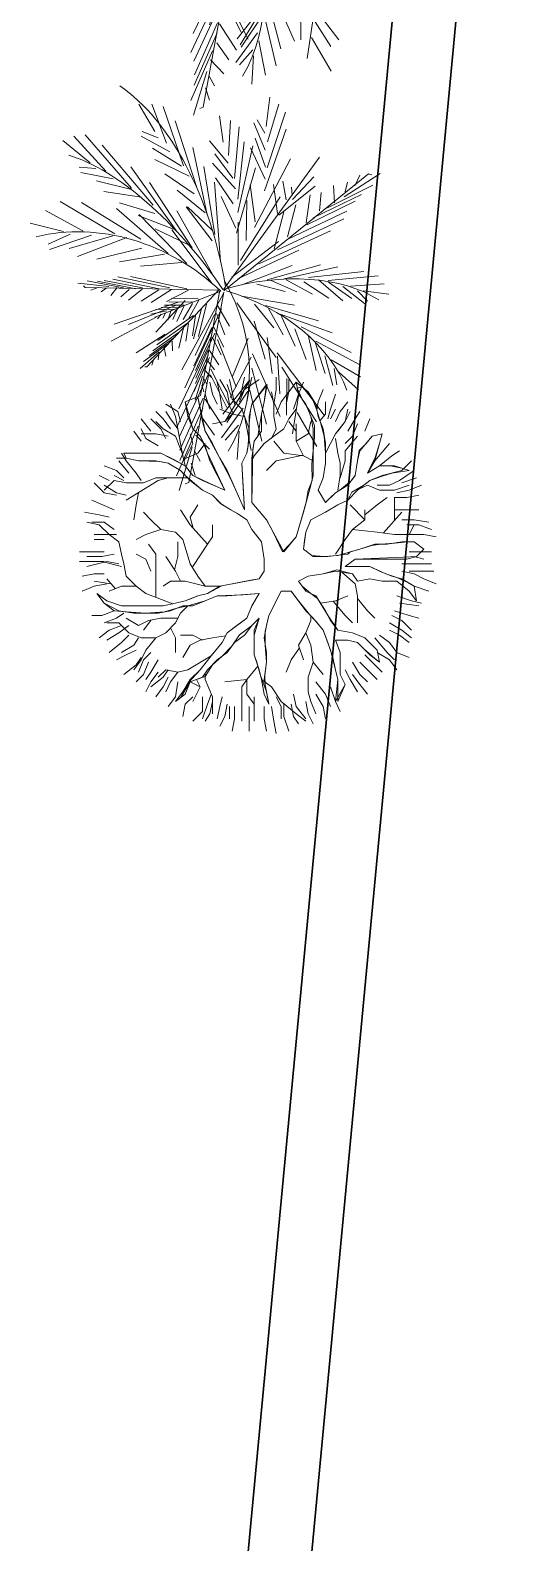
# Model space of a CAD drawing. Header units: millimetres. Extents: x 1531071 to 1560283, y -701792 to -691067.
# Drawn here: x 1557889 to 1558193, y -699249 to -698294 of the extents above; entities that cross this region are included whole.
import ezdxf

# ---------------------------------------------------------------- set-up
doc = ezdxf.new("R2010")
doc.units = ezdxf.units.MM
doc.header["$LTSCALE"] = 20
doc.header["$MEASUREMENT"] = 0
for name, color, linetype, lineweight in [('01_LC_LEG-TXT', 7, 'Continuous', 0), ('01_LC_VEG-ARV', 98, 'Continuous', 0), ('A-PlantOutdoor-G', 82, 'Continuous', 5)]:
    doc.layers.add(name, color=color, linetype=linetype, lineweight=lineweight)
doc.layers.add('AS-0', color=7, linetype='Continuous')
doc.layers.add('Конструктив - Колонны_Ном._пера__28', color=7, linetype='Continuous', lineweight=40, true_color=0xffe4e1)

# ---------------------------------------------------------------- blocks, each defined once
blk = doc.blocks.new('AUDIT_I_000527131450-3')
at = {"color": 0, "linetype": 'Continuous'}
for p, q in [((-0.105, 1.993), (0.091, 2.242)), ((0.091, 2.242), (0.05, 2.024)), ((0.469, 2.195), (0.531, 2.211)), ((0.531, 2.055), (0.469, 2.195)), ((0.531, 2.211), (0.656, 2.071)), ((-0.944, 2.024), (-0.788, 2.087)), ((-0.851, 1.683), (-0.944, 2.024)), ((-0.788, 2.087), (-0.695, 1.652)), ((-0.136, 1.745), (-0.121, 1.916)), ((-0.121, 1.916), (-0.105, 1.993)), ((0.05, 2.024), (0.019, 1.869)), ((0.578, 1.993), (0.531, 2.055)), ((0.64, 1.838), (0.578, 1.993)), ((0.656, 2.071), (0.718, 1.916)), ((0.718, 1.916), (0.764, 1.761)), ((-0.152, 1.466), (-0.136, 1.745)), ((0.019, 1.869), (-0.028, 1.59)), ((0.687, 1.725), (0.64, 1.838)), ((0.687, 1.578), (0.687, 1.725)), ((0.764, 1.761), (0.811, 1.59)), ((-0.757, 1.59), (-0.851, 1.683)), ((-0.726, 1.528), (-0.757, 1.59)), ((-0.695, 1.652), (-0.509, 1.311)), ((-0.028, 1.59), (-0.074, 1.528)), ((0.671, 1.404), (0.687, 1.578)), ((0.811, 1.59), (0.826, 1.373)), ((1.339, 1.497), (1.416, 1.59)), ((1.416, 1.59), (1.541, 1.621)), ((1.541, 1.621), (1.509, 1.497)), ((-1.689, 1.311), (-1.72, 1.373)), ((-1.72, 1.373), (-1.254, 1.373)), ((-1.254, 1.373), (-1.09, 1.297)), ((-0.664, 1.373), (-0.726, 1.528)), ((-0.447, 0.907), (-0.664, 1.373)), ((-0.229, 1.248), (-0.167, 1.373)), ((-0.167, 1.373), (-0.152, 1.466)), ((-0.09, 1.419), (-0.105, 0.752)), ((-0.074, 1.528), (-0.09, 1.419)), ((0.653, 1.241), (0.671, 1.404)), ((0.826, 1.373), (0.826, 1.248)), ((1.23, 1.279), (1.25, 1.41)), ((1.25, 1.41), (1.339, 1.497)), ((1.509, 1.497), (1.452, 1.32)), ((-1.534, 1.279), (-1.689, 1.311)), ((-1.267, 1.27), (-1.534, 1.279)), ((-1.161, 1.248), (-1.267, 1.27)), ((-1.006, 1.155), (-1.161, 1.248)), ((-1.09, 1.297), (-0.944, 1.217)), ((-0.944, 1.093), (-1.006, 1.155)), ((-0.944, 1.217), (-0.851, 1.093)), ((-0.509, 1.311), (-0.373, 1.056)), ((-0.217, 1.015), (-0.229, 1.248)), ((0.656, 1.031), (0.653, 1.241)), ((0.826, 1.248), (0.795, 1.062)), ((1.199, 1.093), (1.23, 1.279)), ((1.452, 1.32), (1.354, 1.124)), ((1.354, 1.124), (1.509, 1.217)), ((1.509, 1.217), (1.643, 1.217)), ((1.643, 1.217), (1.789, 1.186)), ((1.882, 1.155), (1.773, 1.14)), ((1.789, 1.186), (1.882, 1.155)), ((-0.804, 0.969), (-0.944, 1.093)), ((-0.851, 1.093), (-0.587, 0.969)), ((-0.726, 0.907), (-0.804, 0.969)), ((-0.587, 0.969), (-0.447, 0.907)), ((-0.373, 1.056), (-0.291, 0.871)), ((-0.198, 0.659), (-0.217, 1.015)), ((0.608, 0.903), (0.656, 1.031)), ((0.795, 1.062), (0.733, 0.907)), ((1.028, 0.923), (1.152, 1.031)), ((1.152, 1.031), (1.199, 1.093)), ((1.308, 0.969), (1.16, 0.881)), ((1.385, 1.031), (1.308, 0.969)), ((1.542, 1.083), (1.385, 1.031)), ((1.665, 1.124), (1.542, 1.083)), ((1.773, 1.14), (1.665, 1.124)), ((-0.602, 0.845), (-0.726, 0.907)), ((-0.499, 0.741), (-0.602, 0.845)), ((-0.291, 0.871), (-0.198, 0.659)), ((0.582, 0.755), (0.608, 0.903)), ((0.733, 0.907), (0.826, 0.752)), ((0.826, 0.752), (0.888, 0.814)), ((0.888, 0.814), (0.951, 0.876)), ((0.951, 0.876), (1.028, 0.923)), ((1.106, 0.783), (0.982, 0.721)), ((1.16, 0.881), (1.106, 0.783)), ((-0.369, 0.659), (-0.499, 0.741)), ((-0.295, 0.616), (-0.369, 0.659)), ((-0.167, 0.535), (-0.295, 0.616)), ((-0.105, 0.752), (-0.012, 0.643)), ((-0.012, 0.643), (0.085, 0.528)), ((0.489, 0.433), (0.537, 0.594)), ((0.537, 0.594), (0.582, 0.755)), ((0.826, 0.628), (0.64, 0.535)), ((0.982, 0.721), (0.826, 0.628)), ((-0.105, 0.41), (-0.167, 0.535)), ((-0.043, 0.333), (-0.105, 0.41)), ((0.085, 0.528), (0.17, 0.369)), ((0.454, 0.317), (0.489, 0.433)), ((0.64, 0.535), (0.578, 0.379)), ((0.019, 0.255), (-0.043, 0.333)), ((0.034, 0.147), (0.019, 0.255)), ((0.17, 0.369), (0.282, 0.127)), ((0.282, 0.127), (0.376, 0.224)), ((0.376, 0.224), (0.454, 0.317)), ((0.562, 0.271), (0.547, 0.162)), ((0.578, 0.379), (0.562, 0.271)), ((1.261, 0.162), (1.409, 0.211)), ((1.409, 0.211), (1.525, 0.224)), ((1.525, 0.224), (1.696, 0.24)), ((1.696, 0.24), (1.867, 0.255)), ((1.867, 0.255), (1.944, 0.255)), ((1.944, 0.255), (2.068, 0.162)), ((0.05, 0.038), (0.034, 0.147)), ((0.05, -0.117), (0.05, 0.038)), ((0.547, 0.162), (0.655, 0.081)), ((0.655, 0.081), (0.811, 0.069)), ((0.811, 0.069), (0.982, 0.084)), ((0.982, 0.084), (1.261, 0.162)), ((1.199, 0.038), (1.075, -0.055)), ((1.812, 0.06), (1.199, 0.038)), ((1.975, 0.069), (1.812, 0.06)), ((2.068, 0.162), (1.975, 0.069)), ((-0.012, -0.21), (0.05, -0.117)), ((0.609, -0.179), (0.485, -0.241)), ((0.795, -0.148), (0.609, -0.179)), ((0.968, -0.098), (0.795, -0.148)), ((1.168, -0.148), (0.968, -0.098)), ((1.075, -0.055), (1.385, -0.055)), ((1.23, -0.241), (1.168, -0.148)), ((1.385, -0.055), (1.587, -0.148)), ((1.587, -0.148), (1.727, -0.195)), ((-0.664, -0.397), (-0.483, -0.299)), ((-0.483, -0.299), (-0.312, -0.267)), ((-0.312, -0.267), (-0.097, -0.226)), ((-0.097, -0.226), (-0.012, -0.21)), ((0.267, -0.366), (0.19, -0.521)), ((0.392, -0.366), (0.267, -0.366)), ((0.485, -0.49), (0.392, -0.366)), ((0.485, -0.241), (0.531, -0.304)), ((0.531, -0.304), (0.64, -0.397)), ((1.385, -0.21), (1.23, -0.241)), ((1.541, -0.241), (1.385, -0.21)), ((1.727, -0.241), (1.541, -0.241)), ((1.727, -0.195), (1.867, -0.257)), ((1.882, -0.366), (1.727, -0.241)), ((1.867, -0.257), (1.944, -0.304)), ((1.975, -0.49), (1.882, -0.366)), ((1.944, -0.304), (1.975, -0.49)), ((-2.062, -0.397), (-1.937, -0.49)), ((-1.968, -0.521), (-2.062, -0.397)), ((-1.844, -0.614), (-1.968, -0.521)), ((-1.937, -0.49), (-1.751, -0.552)), ((-1.751, -0.552), (-1.223, -0.552)), ((-1.223, -0.552), (-1.068, -0.521)), ((-1.068, -0.521), (-0.944, -0.49)), ((-0.913, -0.552), (-1.052, -0.583)), ((-0.944, -0.49), (-0.866, -0.459)), ((-0.695, -0.49), (-0.913, -0.552)), ((-0.866, -0.459), (-0.788, -0.428)), ((-0.788, -0.428), (-0.664, -0.397)), ((-0.54, -0.428), (-0.695, -0.49)), ((-0.214, -0.412), (-0.54, -0.428)), ((-0.012, -0.397), (-0.214, -0.412)), ((-0.114, -0.574), (-0.012, -0.397)), ((0.19, -0.521), (0.112, -0.676)), ((0.624, -0.661), (0.485, -0.49)), ((0.64, -0.397), (0.723, -0.46)), ((0.723, -0.46), (0.86, -0.681)), ((-1.689, -0.629), (-1.844, -0.614)), ((-1.441, -0.645), (-1.689, -0.629)), ((-1.208, -0.629), (-1.441, -0.645)), ((-1.052, -0.583), (-1.208, -0.629)), ((-0.292, -0.8), (-0.167, -0.707)), ((-0.167, -0.707), (-0.114, -0.574)), ((-0.012, -0.707), (-0.109, -0.805)), ((-0.074, -0.924), (-0.012, -0.707)), ((0.112, -0.676), (0.066, -0.878)), ((0.698, -0.741), (0.624, -0.661)), ((0.795, -0.862), (0.698, -0.741)), ((0.86, -0.681), (0.982, -0.862)), ((-0.478, -1.017), (-0.416, -0.893)), ((-0.416, -0.893), (-0.292, -0.8)), ((-0.258, -0.919), (-0.357, -1.064)), ((-0.109, -0.805), (-0.258, -0.919)), ((-0.074, -1.173), (-0.074, -0.924)), ((0.066, -0.878), (0.066, -1.048)), ((0.826, -0.94), (0.795, -0.862)), ((0.888, -1.111), (0.826, -0.94)), ((0.982, -0.862), (1.168, -0.893)), ((1.168, -0.893), (1.323, -0.955)), ((-0.616, -1.184), (-0.478, -1.017)), ((-0.357, -1.064), (-0.478, -1.188)), ((0.066, -1.048), (0.081, -1.266)), ((0.951, -1.359), (0.888, -1.111)), ((1.106, -0.986), (0.951, -0.986)), ((0.951, -0.986), (1.013, -1.142)), ((1.013, -1.142), (1.013, -1.421)), ((1.23, -1.017), (1.106, -0.986)), ((1.308, -1.095), (1.23, -1.017)), ((1.447, -1.219), (1.308, -1.095)), ((1.323, -0.955), (1.478, -1.111)), ((1.478, -1.111), (1.509, -1.266)), ((-0.757, -1.359), (-0.616, -1.184)), ((-0.602, -1.297), (-0.695, -1.444)), ((-0.478, -1.188), (-0.602, -1.297)), ((-0.043, -1.266), (-0.074, -1.173)), ((0.003, -1.421), (-0.043, -1.266)), ((0.081, -1.266), (0.058, -1.427)), ((1.509, -1.266), (1.447, -1.219)), ((-0.882, -1.514), (-1.006, -1.716)), ((-1.006, -1.716), (-0.903, -1.519)), ((-0.903, -1.519), (-0.757, -1.359)), ((-0.757, -1.576), (-0.882, -1.514)), ((-0.695, -1.444), (-0.804, -1.483)), ((-0.804, -1.483), (-0.757, -1.576)), ((0.081, -1.638), (0.003, -1.421)), ((0.058, -1.427), (0.066, -1.561)), ((0.982, -1.483), (0.951, -1.359)), ((0.951, -1.762), (0.982, -1.483)), ((1.013, -1.421), (1.075, -1.545)), ((0.066, -1.561), (0.109, -1.787)), ((0.109, -1.787), (0.081, -1.638)), ((1.075, -1.545), (0.951, -1.762))]:
    blk.add_line(p, q, dxfattribs=at)
blk = doc.blocks.new('P_______________10____A_')
at = {"color": 0, "linetype": 'Continuous'}
for p, q in [((-0.509, 2.304), (-0.416, 2.149)), ((-0.354, 2.149), (-0.385, 2.304)), ((-0.198, 2.335), (-0.229, 2.18)), ((-0.198, 2.18), (-0.012, 2.304)), ((-0.136, 2.18), (-0.105, 2.335)), ((0.205, 2.18), (0.205, 2.335)), ((0.361, 2.149), (0.361, 2.304)), ((-0.633, 1.931), (-0.695, 2.118)), ((-0.633, 2.273), (-0.602, 2.118)), ((-0.602, 2.118), (-0.54, 1.993)), ((-0.509, 2.118), (-0.54, 2.273)), ((-0.478, 1.931), (-0.509, 2.118)), ((-0.354, 2.055), (-0.416, 2.242)), ((-0.416, 2.149), (-0.385, 1.993)), ((-0.323, 1.993), (-0.354, 2.149)), ((-0.229, 2.18), (-0.261, 2.055)), ((-0.261, 2.024), (-0.198, 2.18)), ((-0.167, 2.024), (-0.136, 2.18)), ((-0.012, 2.118), (-0.105, 1.993)), ((0.081, 2.242), (-0.012, 2.118)), ((0.05, 2.024), (0.081, 2.242)), ((0.174, 1.993), (0.143, 2.149)), ((0.174, 1.993), (0.205, 2.18)), ((0.267, 2.024), (0.361, 2.149)), ((0.329, 1.993), (0.361, 2.149)), ((0.361, 2.149), (0.454, 2.273)), ((0.423, 1.931), (0.485, 2.118)), ((0.609, 2.149), (0.454, 2.273)), ((0.454, 2.273), (0.485, 2.118)), ((0.485, 2.118), (0.547, 2.273)), ((0.485, 2.118), (0.578, 1.993)), ((0.702, 1.993), (0.609, 2.149)), ((0.795, 2.18), (0.733, 2.024)), ((0.888, 1.931), (0.951, 2.118)), ((-1.192, 1.993), (-1.037, 1.9)), ((-1.068, 1.838), (-1.13, 1.993)), ((-0.788, 2.087), (-0.944, 2.024)), ((-0.944, 2.024), (-0.913, 1.838)), ((-0.757, 1.931), (-0.788, 2.087)), ((-0.726, 1.776), (-0.757, 1.931)), ((-0.354, 1.869), (-0.509, 1.931)), ((-0.229, 1.931), (-0.354, 2.055)), ((-0.136, 1.683), (-0.229, 1.931)), ((-0.105, 1.993), (-0.136, 1.838)), ((0.019, 1.869), (0.05, 2.024)), ((0.174, 1.838), (0.174, 1.993)), ((0.205, 1.869), (0.267, 2.024)), ((0.361, 1.807), (0.454, 1.931)), ((0.578, 1.993), (0.64, 1.838)), ((0.733, 1.838), (0.702, 1.993)), ((0.733, 2.024), (0.718, 1.916)), ((0.826, 2.024), (0.826, 1.869)), ((0.857, 1.807), (0.888, 1.931)), ((0.951, 1.931), (0.888, 1.807)), ((1.106, 2.024), (1.013, 1.9)), ((1.075, 1.776), (1.106, 1.931)), ((-1.503, 1.807), (-1.378, 1.652)), ((-1.378, 1.807), (-1.254, 1.683)), ((-1.223, 1.807), (-1.316, 1.9)), ((-1.223, 1.683), (-1.316, 1.776)), ((-1.13, 1.683), (-1.223, 1.807)), ((-1.192, 1.9), (-1.13, 1.807)), ((-1.13, 1.807), (-1.037, 1.683)), ((-1.037, 1.683), (-1.068, 1.838)), ((-1.037, 1.9), (-1.006, 1.776)), ((-0.913, 1.838), (-0.851, 1.683)), ((-0.695, 1.652), (-0.726, 1.776)), ((-0.447, 1.776), (-0.602, 1.745)), ((-0.354, 1.869), (-0.447, 1.776)), ((-0.198, 1.838), (-0.354, 1.869)), ((-0.136, 1.838), (-0.136, 1.652)), ((0.019, 1.652), (0.019, 1.869)), ((0.205, 1.683), (0.174, 1.838)), ((0.298, 1.683), (0.361, 1.807)), ((0.454, 1.652), (0.361, 1.776)), ((0.454, 1.528), (0.454, 1.745)), ((0.609, 1.621), (0.64, 1.776)), ((0.64, 1.838), (0.671, 1.683)), ((0.795, 1.683), (0.733, 1.838)), ((0.826, 1.869), (0.755, 1.785)), ((1.013, 1.9), (0.951, 1.776)), ((0.951, 1.621), (1.075, 1.776)), ((1.075, 1.776), (0.982, 1.652)), ((1.137, 1.9), (1.075, 1.776)), ((1.106, 1.652), (1.199, 1.807)), ((1.23, 1.745), (1.168, 1.59)), ((1.199, 1.807), (1.261, 1.9)), ((1.385, 1.807), (1.323, 1.652)), ((-1.596, 1.652), (-1.503, 1.528)), ((-1.503, 1.683), (-1.441, 1.559)), ((-1.316, 1.621), (-1.503, 1.621)), ((-1.441, 1.559), (-1.285, 1.466)), ((-1.161, 1.59), (-1.316, 1.621)), ((-1.254, 1.683), (-1.192, 1.559)), ((-1.068, 1.59), (-1.223, 1.683)), ((-0.977, 1.352), (-1.068, 1.59)), ((-1.006, 1.497), (-1.037, 1.683)), ((-0.851, 1.497), (-0.882, 1.621)), ((-0.851, 1.683), (-0.757, 1.59)), ((-0.757, 1.59), (-0.695, 1.466)), ((-0.602, 1.497), (-0.695, 1.652)), ((-0.136, 1.559), (-0.167, 1.373)), ((-0.136, 1.652), (-0.136, 1.559)), ((-0.074, 1.528), (0.019, 1.652)), ((0.05, 1.497), (0.174, 1.59)), ((0.143, 1.559), (0.205, 1.683)), ((0.174, 1.59), (0.298, 1.683)), ((0.454, 1.528), (0.609, 1.621)), ((0.671, 1.683), (0.671, 1.559)), ((0.671, 1.559), (0.671, 1.404)), ((0.826, 1.497), (0.795, 1.683)), ((0.826, 1.373), (0.951, 1.621)), ((0.982, 1.373), (0.951, 1.559)), ((1.168, 1.59), (1.075, 1.497)), ((1.075, 1.404), (1.23, 1.59)), ((1.416, 1.59), (1.261, 1.404)), ((1.541, 1.621), (1.416, 1.59)), ((1.509, 1.497), (1.541, 1.621)), ((-1.689, 1.279), (-1.751, 1.373)), ((-1.534, 1.373), (-1.72, 1.373)), ((-1.409, 1.373), (-1.534, 1.373)), ((-1.254, 1.373), (-1.409, 1.373)), ((-1.13, 1.311), (-1.254, 1.373)), ((-0.975, 1.342), (-1.006, 1.497)), ((-0.944, 1.217), (-0.975, 1.342)), ((-0.964, 1.299), (-0.788, 1.373)), ((-0.959, 1.279), (-0.851, 1.497)), ((-0.788, 1.373), (-0.695, 1.497)), ((-0.695, 1.466), (-0.633, 1.279)), ((-0.509, 1.311), (-0.602, 1.497)), ((-0.167, 1.373), (-0.229, 1.248)), ((-0.105, 1.311), (-0.074, 1.528)), ((-0.105, 1.279), (-0.074, 1.342)), ((-0.074, 1.342), (0.05, 1.497)), ((0.298, 1.373), (0.174, 1.528)), ((0.544, 1.348), (0.205, 1.279)), ((0.547, 1.342), (0.298, 1.373)), ((0.547, 1.342), (0.454, 1.528)), ((0.671, 1.279), (0.547, 1.342)), ((0.671, 1.404), (0.671, 1.248)), ((0.826, 1.248), (0.826, 1.497)), ((1.013, 1.248), (0.982, 1.373)), ((1.075, 1.279), (1.075, 1.404)), ((1.261, 1.404), (1.23, 1.279)), ((1.447, 1.279), (1.509, 1.497)), ((1.447, 1.279), (1.634, 1.497)), ((1.509, 1.217), (1.665, 1.342)), ((1.665, 1.342), (1.758, 1.404)), ((-1.968, 1.217), (-1.813, 1.155)), ((-1.813, 1.311), (-1.689, 1.311)), ((-1.813, 1.155), (-1.72, 1.062)), ((-1.782, 1.279), (-1.658, 1.124)), ((-1.689, 1.311), (-1.534, 1.279)), ((-1.565, 1.124), (-1.689, 1.279)), ((-1.534, 1.279), (-1.316, 1.279)), ((-1.316, 1.279), (-1.161, 1.248)), ((-1.161, 1.248), (-1.006, 1.155)), ((-0.944, 1.217), (-1.13, 1.311)), ((-1.006, 1.155), (-0.882, 1.031)), ((-0.851, 1.093), (-0.944, 1.217)), ((-0.633, 1.279), (-0.447, 0.907)), ((-0.416, 1.155), (-0.509, 1.311)), ((-0.198, 0.659), (-0.416, 1.155)), ((-0.229, 1.248), (-0.198, 0.659)), ((-0.105, 1.124), (-0.105, 1.311)), ((0.205, 1.279), (0.081, 1.155)), ((0.671, 1.124), (0.671, 1.279)), ((0.671, 1.248), (0.671, 1.093)), ((0.795, 1.062), (0.826, 1.248)), ((1.013, 1.062), (1.075, 1.279)), ((1.013, 1.093), (1.013, 1.248)), ((1.23, 1.279), (1.199, 1.093)), ((1.354, 1.124), (1.447, 1.279)), ((1.509, 1.217), (1.354, 1.124)), ((1.696, 1.217), (1.509, 1.217)), ((1.541, 1.093), (1.789, 1.155)), ((1.665, 1.124), (1.882, 1.155)), ((1.882, 1.155), (1.696, 1.217)), ((1.944, 1.155), (1.758, 1.031)), ((1.789, 1.155), (1.913, 1.279)), ((-1.968, 0.876), (-2.093, 1)), ((-2.031, 1.093), (-1.906, 1.031)), ((-1.844, 1.031), (-1.968, 0.907)), ((-1.968, 0.969), (-1.813, 0.876)), ((-1.844, 1.093), (-1.72, 1.031)), ((-1.689, 1), (-1.844, 1.031)), ((-1.285, 1.031), (-1.689, 0.783)), ((-1.472, 1), (-1.689, 1)), ((-1.503, 1.031), (-1.565, 1.124)), ((-1.316, 1.062), (-1.472, 1)), ((-1.192, 1.062), (-1.316, 1.062)), ((-1.161, 1.062), (-1.285, 1.031)), ((-0.913, 1.062), (-1.192, 1.062)), ((-0.882, 1.031), (-0.726, 0.907)), ((-0.726, 1.031), (-0.851, 1.093)), ((-0.447, 0.907), (-0.726, 1.031)), ((-0.105, 0.752), (-0.105, 1.124)), ((0.64, 0.969), (0.547, 0.628)), ((0.671, 1.093), (0.64, 0.969)), ((0.733, 0.907), (0.795, 1.062)), ((1.106, 0.969), (0.951, 0.876)), ((0.982, 0.907), (1.013, 1.093)), ((1.199, 1.093), (1.106, 0.969)), ((1.23, 0.907), (1.385, 1.031)), ((1.246, 0.92), (1.354, 0.969)), ((1.354, 0.969), (1.509, 0.907)), ((1.385, 1.031), (1.541, 1.093)), ((1.634, 0.969), (1.478, 0.969)), ((1.758, 1.031), (1.634, 0.969)), ((1.696, 0.907), (1.882, 0.969)), ((1.975, 1.062), (1.789, 1)), ((1.882, 0.907), (2.037, 0.969)), ((-2.124, 0.783), (-1.844, 0.659)), ((-1.813, 0.845), (-1.968, 0.876)), ((-1.813, 0.876), (-1.689, 0.845)), ((-1.534, 0.876), (-1.565, 0.721)), ((-0.726, 0.907), (-0.602, 0.845)), ((-0.602, 0.845), (-0.478, 0.721)), ((0.826, 0.752), (0.733, 0.907)), ((0.951, 0.876), (0.826, 0.752)), ((0.982, 0.721), (1.106, 0.783)), ((1.106, 0.783), (1.23, 0.907)), ((1.478, 0.721), (1.603, 0.814)), ((1.509, 0.907), (1.696, 0.907)), ((1.851, 0.814), (1.696, 0.814)), ((1.696, 0.522), (1.696, 0.814)), ((1.727, 0.876), (1.882, 0.907)), ((2.006, 0.845), (1.851, 0.814)), ((-2.217, 0.628), (-2.031, 0.597)), ((-2.031, 0.597), (-1.906, 0.566)), ((-1.565, 0.721), (-1.596, 0.535)), ((-1.472, 0.628), (-1.378, 0.535)), ((-0.882, 0.472), (-1.006, 0.659)), ((-0.882, 0.566), (-0.788, 0.721)), ((-0.478, 0.721), (-0.261, 0.597)), ((-0.261, 0.597), (-0.167, 0.535)), ((0.081, 0.535), (-0.105, 0.752)), ((0.547, 0.628), (0.454, 0.317)), ((0.64, 0.535), (0.826, 0.628)), ((0.826, 0.628), (0.982, 0.721)), ((1.323, 0.535), (1.137, 0.721)), ((1.323, 0.597), (1.478, 0.721)), ((1.323, 0.535), (1.323, 0.659)), ((1.559, 0.368), (1.789, 0.628)), ((1.696, 0.659), (2.006, 0.659)), ((-2.031, 0.472), (-2.186, 0.503)), ((-2.124, 0.503), (-1.968, 0.503)), ((-1.906, 0.348), (-2.031, 0.472)), ((-1.968, 0.503), (-1.844, 0.41)), ((-1.254, 0.41), (-1.441, 0.348)), ((-1.378, 0.535), (-1.254, 0.41)), ((-1.068, 0.379), (-1.254, 0.41)), ((-0.843, 0.428), (-0.882, 0.566)), ((-0.664, 0.224), (-0.882, 0.472)), ((-0.602, 0.317), (-0.602, 0.472)), ((-0.167, 0.535), (-0.105, 0.41)), ((-0.105, 0.41), (0.019, 0.255)), ((0.298, 0.131), (0.081, 0.535)), ((0.578, 0.379), (0.64, 0.535)), ((1.075, 0.286), (1.168, 0.41)), ((1.168, 0.41), (1.323, 0.535)), ((1.168, 0.41), (1.478, 0.379)), ((1.789, 0.535), (1.944, 0.535)), ((1.851, 0.472), (2.006, 0.472)), ((1.882, 0.348), (1.944, 0.472)), ((1.944, 0.535), (2.131, 0.503)), ((2.006, 0.472), (2.162, 0.41)), ((-2.093, 0.348), (-1.968, 0.348)), ((-1.968, 0.286), (-2.093, 0.286)), ((-1.968, 0.348), (-1.813, 0.348)), ((-1.782, 0.255), (-1.906, 0.348)), ((-1.751, 0.1), (-1.782, 0.255)), ((-1.441, 0.348), (-1.565, 0.286)), ((-1.316, 0.1), (-1.409, 0.224)), ((-0.975, 0.286), (-1.068, 0.379)), ((-1.037, 0.069), (-1.037, 0.255)), ((-0.882, -0.024), (-0.975, 0.286)), ((-0.851, -0.055), (-0.664, 0.224)), ((-0.664, 0.224), (-0.602, 0.317)), ((0.019, 0.255), (0.05, 0.038)), ((0.454, 0.317), (0.298, 0.131)), ((0.547, 0.162), (0.578, 0.379)), ((0.951, 0.1), (1.075, 0.286)), ((1.447, 0.224), (1.261, 0.162)), ((1.603, 0.224), (1.447, 0.224)), ((1.478, 0.379), (1.696, 0.348)), ((1.789, 0.255), (1.603, 0.224)), ((1.696, 0.348), (1.882, 0.348)), ((1.758, 0.348), (1.913, 0.348)), ((1.944, 0.255), (1.789, 0.255)), ((1.913, 0.348), (2.068, 0.348)), ((2.068, 0.162), (1.944, 0.255)), ((2.068, 0.348), (2.224, 0.317)), ((-2.279, 0.131), (-2.093, 0.131)), ((-2.279, 0.007), (-2.124, 0.007)), ((-2.186, 0.069), (-1.999, 0.069)), ((-2.186, -0.055), (-1.937, 0.007)), ((-2.124, 0.007), (-1.968, 0.007)), ((-1.999, 0.007), (-2.124, 0.007)), ((-2.093, 0.131), (-1.968, 0.131)), ((-1.999, 0.069), (-1.844, 0.1)), ((-1.751, -0.055), (-1.999, 0.007)), ((-1.937, 0.007), (-1.782, -0.024)), ((-1.72, -0.024), (-1.751, 0.1)), ((-1.441, 0.038), (-1.565, 0.1)), ((-1.378, -0.117), (-1.441, 0.038)), ((-1.316, -0.446), (-1.316, 0.1)), ((-1.068, -0.117), (-1.192, 0.069)), ((-1.082, -0.097), (-1.037, 0.069)), ((0.05, 0.038), (0.05, -0.117)), ((0.671, 0.069), (0.547, 0.162)), ((0.857, 0.069), (0.671, 0.069)), ((1.106, 0.1), (0.857, 0.069)), ((1.075, -0.055), (1.199, 0.038)), ((1.137, 0.131), (1.106, 0.1)), ((1.261, 0.162), (1.137, 0.131)), ((1.199, 0.038), (1.385, 0.038)), ((1.385, 0.038), (1.509, 0.038)), ((1.509, 0.038), (1.696, 0.038)), ((1.696, 0.038), (1.851, 0.038)), ((1.851, 0.038), (1.975, 0.069)), ((1.882, 0.131), (2.006, 0.131)), ((1.944, 0.069), (2.068, 0.038)), ((1.975, 0.069), (2.068, 0.162)), ((2.006, 0.131), (2.162, 0.131)), ((-2.248, -0.179), (-2.093, -0.148)), ((-2.093, -0.148), (-1.968, -0.148)), ((-1.689, -0.179), (-1.72, -0.024)), ((-1.565, -0.304), (-1.689, -0.179)), ((-1.006, -0.241), (-1.068, -0.117)), ((-0.788, -0.179), (-0.882, -0.024)), ((-0.695, -0.304), (-0.788, -0.179)), ((0.05, -0.117), (-0.012, -0.21)), ((0.485, -0.241), (0.609, -0.179)), ((0.609, -0.179), (0.795, -0.148)), ((0.795, -0.148), (0.951, -0.117)), ((0.951, -0.117), (1.168, -0.148)), ((1.034, -0.129), (1.199, -0.273)), ((1.23, -0.055), (1.075, -0.055)), ((1.168, -0.148), (1.23, -0.241)), ((1.385, -0.055), (1.23, -0.055)), ((1.509, -0.117), (1.385, -0.055)), ((1.665, -0.179), (1.509, -0.117)), ((1.789, -0.21), (1.665, -0.179)), ((1.789, -0.024), (1.975, -0.024)), ((1.789, -0.117), (1.944, -0.148)), ((1.882, -0.117), (2.006, -0.117)), ((1.944, -0.148), (2.068, -0.21)), ((1.975, -0.024), (2.162, -0.024)), ((2.006, -0.117), (2.193, -0.117)), ((-2.093, -0.304), (-2.248, -0.366)), ((-2.093, -0.241), (-1.883, -0.273)), ((-1.937, -0.273), (-2.093, -0.304)), ((-1.829, -0.335), (-1.937, -0.21)), ((-1.751, -0.304), (-1.906, -0.366)), ((-1.565, -0.304), (-1.751, -0.304)), ((-1.441, -0.397), (-1.565, -0.304)), ((-1.13, -0.241), (-1.223, -0.304)), ((-0.944, -0.241), (-1.13, -0.241)), ((-0.695, -0.304), (-0.944, -0.241)), ((-0.509, -0.304), (-0.695, -0.304)), ((-0.509, -0.304), (-0.664, -0.397)), ((-0.012, -0.21), (-0.509, -0.304)), ((0.112, -0.676), (0.267, -0.366)), ((0.267, -0.366), (0.392, -0.366)), ((0.392, -0.366), (0.578, -0.614)), ((0.578, -0.366), (0.485, -0.241)), ((0.702, -0.428), (0.578, -0.366)), ((1.199, -0.273), (1.23, -0.428)), ((1.23, -0.241), (1.385, -0.21)), ((1.385, -0.21), (1.541, -0.241)), ((1.541, -0.241), (1.727, -0.241)), ((1.727, -0.241), (1.882, -0.366)), ((1.944, -0.304), (1.789, -0.21)), ((1.882, -0.366), (1.975, -0.49)), ((1.975, -0.49), (1.944, -0.304)), ((1.944, -0.304), (2.131, -0.366)), ((2.068, -0.21), (2.224, -0.273)), ((-1.937, -0.49), (-2.062, -0.397)), ((-2.062, -0.397), (-1.968, -0.521)), ((-1.968, -0.521), (-1.782, -0.614)), ((-1.751, -0.552), (-1.937, -0.49)), ((-1.534, -0.552), (-1.751, -0.552)), ((-1.378, -0.552), (-1.534, -0.552)), ((-1.102, -0.528), (-1.441, -0.397)), ((-1.223, -0.552), (-1.378, -0.552)), ((-1.068, -0.521), (-1.223, -0.552)), ((-1.13, -0.614), (-0.975, -0.552)), ((-0.944, -0.49), (-1.068, -0.521)), ((-0.913, -0.552), (-1.006, -0.645)), ((-0.975, -0.552), (-0.851, -0.552)), ((-0.788, -0.428), (-0.944, -0.49)), ((-0.851, -0.552), (-0.695, -0.49)), ((-0.664, -0.397), (-0.788, -0.428)), ((-0.695, -0.49), (-0.54, -0.428)), ((-0.54, -0.428), (-0.416, -0.428)), ((-0.416, -0.428), (-0.012, -0.397)), ((-0.105, -0.552), (-0.167, -0.707)), ((-0.012, -0.397), (-0.105, -0.552)), ((0.826, -0.614), (0.702, -0.428)), ((0.764, -0.521), (0.951, -0.49)), ((0.922, -0.495), (1.075, -0.676)), ((0.951, -0.49), (1.106, -0.428)), ((1.23, -0.428), (1.23, -0.645)), ((1.23, -0.459), (1.354, -0.614)), ((1.727, -0.428), (1.913, -0.49)), ((1.758, -0.521), (2.006, -0.552)), ((1.913, -0.49), (2.037, -0.521)), ((-1.999, -0.676), (-2.124, -0.676)), ((-1.844, -0.614), (-1.999, -0.676)), ((-1.968, -0.769), (-1.813, -0.707)), ((-1.813, -0.707), (-1.72, -0.645)), ((-1.782, -0.614), (-1.596, -0.645)), ((-1.534, -0.8), (-1.689, -0.707)), ((-1.596, -0.645), (-1.441, -0.645)), ((-1.409, -0.738), (-1.534, -0.8)), ((-1.378, -0.738), (-1.472, -0.862)), ((-1.441, -0.645), (-1.285, -0.645)), ((-1.254, -0.707), (-1.409, -0.738)), ((-1.285, -0.645), (-1.13, -0.614)), ((-1.037, -0.707), (-1.254, -0.707)), ((-1.006, -0.645), (-1.068, -0.769)), ((-0.167, -0.707), (-0.416, -0.893)), ((-0.105, -0.8), (-0.012, -0.707)), ((-0.012, -0.707), (-0.074, -0.862)), ((0.081, -0.8), (0.112, -0.676)), ((0.578, -0.614), (0.671, -0.707)), ((0.64, -0.738), (0.578, -0.893)), ((0.64, -0.676), (0.64, -0.738)), ((0.671, -0.707), (0.795, -0.862)), ((0.888, -0.738), (0.826, -0.614)), ((0.982, -0.862), (0.888, -0.738)), ((1.075, -0.676), (1.168, -0.769)), ((1.23, -0.645), (1.23, -0.769)), ((1.354, -0.614), (1.447, -0.707)), ((1.665, -0.676), (1.789, -0.738)), ((1.696, -0.614), (1.882, -0.676)), ((1.789, -0.738), (1.913, -0.862)), ((1.882, -0.676), (2.006, -0.707)), ((-1.906, -0.862), (-2.031, -0.955)), ((-1.782, -0.769), (-1.937, -0.769)), ((-1.937, -0.986), (-1.782, -0.893)), ((-1.751, -0.8), (-1.906, -0.862)), ((-1.658, -0.893), (-1.782, -0.769)), ((-1.782, -0.893), (-1.658, -0.8)), ((-1.751, -1.017), (-1.658, -0.924)), ((-1.503, -0.955), (-1.658, -0.893)), ((-1.192, -0.893), (-1.316, -0.955)), ((-1.068, -0.769), (-1.192, -0.893)), ((-1.13, -0.831), (-1.068, -0.955)), ((-1.006, -0.924), (-0.851, -0.924)), ((-0.851, -0.924), (-0.726, -0.986)), ((-0.435, -0.931), (-0.602, -0.955)), ((-0.416, -0.893), (-0.478, -1.017)), ((-0.323, -1.017), (-0.198, -0.924)), ((-0.198, -0.924), (-0.105, -0.8)), ((-0.074, -0.862), (-0.074, -0.986)), ((0.05, -0.955), (0.081, -0.8)), ((0.578, -0.893), (0.485, -1.048)), ((0.578, -0.893), (0.64, -1.048)), ((0.795, -0.862), (0.857, -1.017)), ((1.168, -0.893), (0.982, -0.862)), ((1.323, -0.955), (1.168, -0.893)), ((1.509, -0.924), (1.634, -1.017)), ((1.634, -0.769), (1.789, -0.862)), ((1.634, -0.862), (1.758, -0.924)), ((1.758, -0.924), (1.882, -1.017)), ((1.789, -0.862), (1.913, -0.955)), ((-1.906, -1.142), (-1.751, -1.017)), ((-1.751, -1.142), (-1.596, -1.048)), ((-1.565, -1.111), (-1.689, -1.173)), ((-1.596, -1.048), (-1.534, -0.955)), ((-1.316, -0.955), (-1.503, -0.955)), ((-1.441, -1.111), (-1.503, -1.235)), ((-1.472, -1.235), (-1.378, -1.142)), ((-1.316, -0.955), (-1.441, -1.111)), ((-1.068, -0.955), (-1.068, -1.142)), ((-0.882, -1.048), (-0.975, -1.204)), ((-0.757, -0.986), (-0.882, -1.048)), ((-0.602, -0.955), (-0.757, -0.986)), ((-0.478, -1.017), (-0.633, -1.204)), ((-0.54, -1.235), (-0.416, -1.142)), ((-0.416, -1.142), (-0.323, -1.017)), ((-0.074, -0.986), (-0.074, -1.173)), ((0.081, -1.142), (0.05, -0.955)), ((0.081, -1.266), (0.081, -1.142)), ((0.497, -1.085), (0.392, -1.235)), ((0.485, -1.048), (0.547, -1.235)), ((0.64, -1.048), (0.671, -1.266)), ((0.857, -1.017), (0.919, -1.204)), ((1.013, -1.142), (0.951, -0.986)), ((0.951, -0.986), (1.106, -0.986)), ((1.013, -1.266), (1.013, -1.142)), ((1.106, -0.986), (1.23, -1.017)), ((1.23, -1.017), (1.385, -1.173)), ((1.478, -1.111), (1.323, -0.955)), ((1.447, -0.955), (1.603, -1.142)), ((1.509, -1.266), (1.478, -1.111)), ((1.478, -1.142), (1.634, -1.235)), ((1.603, -1.142), (1.696, -1.235)), ((1.634, -1.017), (1.727, -1.142)), ((1.727, -1.142), (1.882, -1.204)), ((-1.689, -1.173), (-1.813, -1.235)), ((-1.72, -1.421), (-1.565, -1.297)), ((-1.503, -1.235), (-1.596, -1.359)), ((-1.565, -1.297), (-1.503, -1.204)), ((-1.534, -1.39), (-1.472, -1.235)), ((-1.409, -1.266), (-1.472, -1.421)), ((-1.285, -1.235), (-1.378, -1.39)), ((-0.616, -1.184), (-0.913, -1.359)), ((-0.633, -1.204), (-0.757, -1.359)), ((-0.664, -1.359), (-0.54, -1.235)), ((-0.027, -1.313), (-0.167, -1.483)), ((-0.074, -1.173), (-0.012, -1.359)), ((0.05, -1.483), (0.081, -1.266)), ((0.392, -1.235), (0.329, -1.39)), ((0.671, -1.266), (0.609, -1.452)), ((0.671, -1.266), (0.795, -1.421)), ((0.919, -1.204), (0.951, -1.359)), ((1.013, -1.421), (1.013, -1.266)), ((1.168, -1.266), (1.261, -1.421)), ((1.261, -1.266), (1.385, -1.39)), ((1.323, -1.173), (1.416, -1.266)), ((1.385, -1.173), (1.509, -1.266)), ((1.416, -1.266), (1.541, -1.39)), ((1.634, -1.235), (1.727, -1.359)), ((-1.472, -1.421), (-1.565, -1.514)), ((-1.378, -1.39), (-1.441, -1.483)), ((-1.441, -1.638), (-1.378, -1.514)), ((-1.378, -1.514), (-1.285, -1.39)), ((-1.378, -1.576), (-1.223, -1.452)), ((-1.192, -1.359), (-1.285, -1.452)), ((-1.223, -1.452), (-1.161, -1.359)), ((-1.223, -1.576), (-1.161, -1.452)), ((-1.037, -1.39), (-1.192, -1.359)), ((-1.13, -1.514), (-1.192, -1.638)), ((-1.037, -1.39), (-1.13, -1.514)), ((-1.068, -1.7), (-1.037, -1.514)), ((-0.913, -1.359), (-1.037, -1.39)), ((-0.882, -1.483), (-0.975, -1.638)), ((-0.944, -1.669), (-0.882, -1.514)), ((-0.757, -1.359), (-0.882, -1.483)), ((-0.882, -1.514), (-0.726, -1.452)), ((-0.726, -1.452), (-0.664, -1.359)), ((-0.695, -1.405), (-0.695, -1.483)), ((-0.695, -1.483), (-0.602, -1.7)), ((-0.167, -1.483), (-0.447, -1.514)), ((-0.167, -1.483), (-0.229, -1.576)), ((-0.167, -1.483), (-0.167, -1.669)), ((-0.012, -1.359), (0.019, -1.483)), ((0.019, -1.483), (0.05, -1.669)), ((0.019, -1.483), (0.143, -1.576)), ((0.081, -1.638), (0.05, -1.483)), ((0.609, -1.452), (0.609, -1.638)), ((0.702, -1.514), (0.826, -1.669)), ((0.951, -1.359), (0.982, -1.483)), ((0.982, -1.483), (0.982, -1.638)), ((1.075, -1.545), (1.013, -1.421)), ((1.075, -1.359), (1.137, -1.483)), ((1.137, -1.483), (1.23, -1.638)), ((1.168, -1.421), (1.261, -1.545)), ((1.261, -1.421), (1.354, -1.514)), ((1.385, -1.39), (1.478, -1.483)), ((-1.316, -1.7), (-1.223, -1.576)), ((-1.161, -1.824), (-1.068, -1.7)), ((-0.975, -1.638), (-1.068, -1.762)), ((-1.068, -1.762), (-0.944, -1.669)), ((-0.944, -1.793), (-0.851, -1.7)), ((-0.757, -1.576), (-0.851, -1.762)), ((-0.726, -1.887), (-0.726, -1.7)), ((-0.616, -1.673), (-0.664, -1.793)), ((-0.602, -1.7), (-0.602, -1.918)), ((-0.478, -1.7), (-0.509, -1.824)), ((-0.229, -1.576), (-0.229, -1.793)), ((-0.167, -1.669), (-0.074, -1.793)), ((-0.074, -1.887), (-0.074, -1.7)), ((0.05, -1.669), (0.112, -1.793)), ((0.112, -1.793), (0.081, -1.638)), ((0.143, -1.576), (0.267, -1.762)), ((0.267, -1.824), (0.205, -1.7)), ((0.423, -1.669), (0.454, -1.824)), ((0.609, -1.638), (0.64, -1.762)), ((0.702, -1.669), (0.795, -1.824)), ((0.826, -1.669), (0.888, -1.824)), ((0.888, -1.576), (0.951, -1.762)), ((0.982, -1.762), (1.075, -1.545)), ((0.982, -1.638), (0.982, -1.762)), ((1.261, -1.545), (1.354, -1.669)), ((-0.975, -1.949), (-0.944, -1.793)), ((-0.851, -2.011), (-0.726, -1.887)), ((-0.664, -1.793), (-0.726, -1.98)), ((-0.602, -1.762), (-0.633, -1.918)), ((-0.509, -1.824), (-0.54, -1.98)), ((-0.447, -1.949), (-0.416, -1.793)), ((-0.385, -1.98), (-0.385, -1.824)), ((-0.323, -1.824), (-0.323, -1.98)), ((-0.229, -1.918), (-0.229, -1.762)), ((-0.229, -1.793), (-0.229, -1.949)), ((-0.136, -1.824), (-0.136, -1.98)), ((-0.074, -2.011), (-0.074, -1.887)), ((0.05, -1.824), (0.05, -1.98)), ((0.143, -1.824), (0.174, -2.011)), ((0.267, -1.762), (0.454, -1.918)), ((0.267, -1.98), (0.267, -1.824)), ((0.298, -1.793), (0.298, -1.949)), ((0.392, -1.793), (0.423, -1.949)), ((0.454, -1.824), (0.578, -1.98)), ((0.578, -1.762), (0.609, -1.918)), ((0.64, -1.762), (0.702, -1.918)), ((0.795, -1.824), (0.826, -1.98)), ((0.951, -1.762), (1.013, -1.887)), ((-0.633, -1.918), (-0.695, -2.011)), ((-0.509, -2.073), (-0.447, -1.949)), ((-0.323, -1.98), (-0.354, -2.135)), ((-0.229, -2.011), (-0.229, -1.918)), ((-0.136, -1.98), (-0.136, -2.135)), ((0.05, -1.98), (0.081, -2.135)), ((0.174, -2.011), (0.205, -2.166)), ((0.298, -1.949), (0.361, -2.135)), ((0.423, -1.949), (0.485, -2.042)), ((0.454, -1.918), (0.578, -2.011)), ((0.609, -1.918), (0.671, -2.042))]:
    blk.add_line(p, q, dxfattribs=at)
at = {"color": 0}
blk.add_blockref('AUDIT_I_000527131450-3', (0, 0), dxfattribs=at)
blk = doc.blocks.new('palmeira')
at = {"layer": '01_LC_VEG-ARV', "color": 9}
for p, q in [((-1.013, 2.497), (-1.267, 2.927)), ((-0.833, 2.31), (-1.064, 2.929)), ((-0.564, 1.956), (-0.883, 2.889)), ((0.741, 2.573), (0.801, 3.037)), ((0.763, 2.335), (0.944, 2.929)), ((-0.357, 1.627), (-0.696, 2.666)), ((0.061, 2.326), (0.004, 2.743)), ((0.145, 2.118), (0.177, 2.667)), ((0.726, 2.201), (0.546, 2.631)), ((0.718, 2.47), (0.599, 2.681)), ((0.755, 1.921), (1.048, 2.801)), ((-0.778, 2.173), (-1.23, 2.42)), ((-0.965, 2.396), (-1.215, 2.496)), ((0.243, 1.752), (0.317, 2.569)), ((0.733, 1.932), (0.568, 2.392)), ((0.717, 1.56), (1.056, 2.532)), ((-1.044, 1.332), (-1.848, 2.279)), ((-0.592, 1.951), (-1.05, 2.233)), ((-0.187, 1.181), (-0.414, 2.241)), ((0.141, 1.995), (-0.153, 2.35)), ((0.293, 1.219), (0.531, 2.268)), ((0.297, 1.428), (0.393, 2.333)), ((0.725, 1.746), (0.493, 2.24)), ((-0.678, 0.935), (-1.395, 1.94)), ((-0.474, 1.789), (-1.017, 2.055)), ((-0.071, 0.871), (-0.242, 1.942)), ((0.257, 1.593), (-0.106, 1.997)), ((0.217, 1.758), (-0.069, 2.142)), ((0.07, 0.004), (1.583, 2.091)), ((0.274, 0.891), (0.574, 1.924)), ((0.559, 0.983), (1.124, 2.065)), ((-0.393, 1.51), (-0.859, 1.827)), ((0.022, 0.442), (-0.074, 1.697)), ((0.223, 1.354), (-0.056, 1.767)), ((0.072, -0.017), (2.354, 1.828)), ((1.058, 1.417), (1.003, 1.712)), ((1.155, 1.421), (1.496, 1.782)), ((1.973, 1.466), (2.543, 1.833)), ((1.99, 1.543), (2.025, 1.697)), ((2.143, 1.639), (2.219, 1.809)), ((2.354, 1.828), (2.408, 1.814)), ((-0.221, 1.211), (-0.665, 1.569)), ((0.261, 0.968), (0.03, 1.472)), ((0.335, 0.459), (0.962, 1.465)), ((0.568, 1.069), (0.488, 1.653)), ((0.922, 1.204), (0.856, 1.657)), ((0.941, 1.175), (1.515, 1.633)), ((1.151, 1.487), (1.141, 1.619)), ((1.373, 1.053), (1.435, 1.497)), ((1.485, 1.132), (2.244, 1.504)), ((1.585, 1.242), (1.612, 1.532)), ((1.708, 1.291), (2.426, 1.647)), ((1.82, 1.37), (1.806, 1.645)), ((-0.108, 0.769), (-0.52, 1.306)), ((-0.112, 0.937), (-0.5, 1.306)), ((0.425, 0.777), (0.434, 1.407)), ((0.868, 0.642), (1.018, 1.226)), ((1.08, 0.831), (1.212, 1.338)), ((1.092, 0.801), (2.016, 1.239)), ((1.385, 1.023), (2.145, 1.395)), ((0.299, 0.386), (0.3, 1.065)), ((0.921, 0.628), (1.969, 1.115)), ((0.202, 0.196), (0.937, 0.759)), ((0.628, 0.406), (1.758, 0.926)), ((0.293, 0.168), (1.258, 0.623)), ((0.357, 0.075), (1.15, 0.38)), ((0.758, 0.152), (1.597, 0.393)), ((1.024, 0.17), (1.875, 0.362)), ((1.408, 0.192), (2.284, 0.288)), ((0, 0), (-1.14, -1.219)), ((0.595, 0.085), (1.044, -0.029)), ((0.82, 0.143), (1.226, -0.033)), ((1.058, 0.153), (1.475, -0.071)), ((1.336, 0.122), (1.731, -0.133)), ((1.567, 0.156), (1.953, -0.178)), ((1.72, 0.144), (2.511, 0.219)), ((1.726, 0.12), (2.094, -0.142)), ((1.954, 0.051), (2.293, -0.218)), ((2.073, 0.056), (2.604, 0.09)), ((0.027, -0.025), (-1.017, -0.436)), ((-0.42, -0.198), (-0.792, -0.193)), ((-0.332, -0.146), (-0.752, -0.135)), ((-0.422, -0.219), (-0.568, -0.472)), ((-0.319, -0.169), (-0.485, -0.461)), ((-0.198, -0.227), (-0.326, -0.741)), ((0.011, -0.01), (-0.295, -1.672)), ((2.182, -0.018), (2.343, -0.18)), ((2.273, -0.02), (2.675, -0.07)), ((-0.826, -0.335), (-1.076, -0.387)), ((-0.709, -0.308), (-1.002, -0.313)), ((-0.914, -0.386), (-0.972, -0.463)), ((-0.407, -0.411), (-0.968, -0.801)), ((-0.608, -0.279), (-0.917, -0.282)), ((-0.847, -0.374), (-0.889, -0.452)), ((-0.555, -0.244), (-0.863, -0.246)), ((-0.76, -0.322), (-0.812, -0.483)), ((-0.661, -0.314), (-0.73, -0.472)), ((-0.558, -0.264), (-0.669, -0.501)), ((-0.376, -0.411), (-0.423, -0.732)), ((-0.28, -0.302), (-0.406, -0.776)), ((-0.072, -0.392), (-0.38, -1.042)), ((-0.644, -0.676), (-1.049, -0.968)), ((-0.492, -0.523), (-0.986, -0.871)), ((-0.561, -0.605), (-0.639, -0.925)), ((-0.483, -0.537), (-0.526, -0.815)), ((-0.118, -0.6), (-0.401, -1.205)), ((-0.088, -0.587), (0.074, -0.909)), ((-0.693, -0.746), (-1.098, -1.038)), ((-0.127, -0.741), (-0.374, -1.279)), ((-0.173, -0.95), (-0.371, -1.397)), ((-0.109, -0.751), (0.03, -1.031)), ((-0.214, -1.191), (-0.399, -1.615)), ((-0.175, -1.036), (-0.373, -1.484)), ((-0.177, -1.123), (-0.075, -1.266)), ((-0.155, -0.959), (-0.008, -1.185)), ((-0.265, -1.367), (-0.379, -1.743)), ((-0.242, -1.409), (-0.197, -1.491)), ((-0.233, -1.268), (-0.119, -1.388))]:
    blk.add_line(p, q, dxfattribs=at)
at = {"layer": '01_LC_VEG-ARV', "color": 83}
for p, q in [((-1.789, 1.87), (-2.293, 2.423)), ((-1.384, 1.599), (-2.117, 2.443)), ((-2.036, 2.001), (-2.467, 2.355)), ((-1.945, 1.913), (-2.21, 1.932)), ((-1.675, 1.749), (-2.185, 1.849)), ((-1.405, 1.584), (-1.938, 1.719)), ((-0.426, 0.658), (-1.101, 1.692)), ((-1.225, 1.458), (-1.822, 1.549)), ((-2.15, 0.929), (-2.742, 1.247)), ((-1.649, 0.882), (-2.507, 1.39)), ((-1.236, 0.795), (-2.172, 1.377)), ((-0.805, 0.569), (-1.619, 1.28)), ((-1.018, 1.201), (-1.574, 1.37)), ((-0.08, 0.197), (-0.667, 1.241)), ((-2.459, 0.917), (-2.982, 1.047)), ((-0.723, 0.954), (-1.281, 1.171)), ((-0.509, 0.41), (-1.262, 1.186)), ((-0.494, 0.711), (-1.009, 0.958)), ((-2.35, 0.875), (-2.699, 0.717)), ((-2.015, 0.862), (-2.677, 0.635)), ((-1.68, 0.85), (-2.368, 0.647)), ((-1.458, 0.822), (-2.237, 0.523)), ((-0.112, 0.096), (-0.748, 0.943)), ((-1.218, 0.656), (-1.932, 0.479)), ((-0.861, 0.562), (-1.571, 0.441)), ((-0.591, 0.428), (-1.24, 0.371)), ((0.352, -0.101), (1.191, -0.247)), ((0.556, -0.228), (0.863, -0.603)), ((0.731, -0.253), (1.57, -0.492)), ((0.777, -0.299), (1.011, -0.712)), ((0.962, -0.389), (1.784, -0.683)), ((0.981, -0.426), (1.197, -0.894)), ((1.194, -0.617), (1.374, -1.104)), ((1.295, -0.588), (2.081, -0.993)), ((1.407, -0.716), (1.532, -1.278)), ((1.519, -0.844), (1.671, -1.322)), ((1.528, -0.816), (2.231, -1.195)), ((1.668, -1.045), (1.792, -1.514)), ((1.817, -1.246), (1.856, -1.504)), ((1.891, -1.301), (2.198, -1.583))]:
    blk.add_line(p, q, dxfattribs=at)
at = {"layer": '01_LC_VEG-ARV', "color": 73}
for p, q in [((-1.741, 0.049), (-2.229, 0.1)), ((-2.113, 0.032), (-2.14, 0.058)), ((0.012, -0.006), (-2.113, 0.032)), ((-1.512, 0.028), (-2.085, 0.139)), ((-1.911, 0.036), (-2.024, -0.011)), ((-1.315, 0.014), (-1.919, 0.134)), ((-1.782, 0.022), (-1.863, -0.034)), ((-1.212, 0.026), (-1.816, 0.146)), ((-1.611, 0.034), (-1.711, -0.093)), ((-0.947, 0.014), (-1.677, 0.167)), ((-0.777, 0.027), (-1.6, 0.204)), ((-1.418, 0.003), (-1.55, -0.116)), ((-1.216, 0.008), (-1.43, -0.167)), ((-0.512, 0.015), (-1.398, 0.209)), ((-0.75, 0.001), (-1.071, -0.203)), ((-0.952, -0.004), (-1.232, -0.18)), ((-0.485, -0.011), (-0.833, -0.189)), ((-0.033, -0.238), (0.164, -0.578)), ((-0.042, -0.379), (0.091, -0.713)), ((-0.809, -0.857), (-1.192, -1.135)), ((-0.867, -0.913), (-0.842, -1.052)), ((-0.742, -0.815), (-0.739, -0.968)), ((-0.947, -0.982), (-1.246, -1.247)), ((-1.032, -1.094), (-1.064, -1.191)), ((-0.952, -1.024), (-0.962, -1.107)), ((1.77, -1.108), (2.232, -1.379)), ((-1.14, -1.219), (-1.171, -1.219)), ((-0.274, -1.508), (-0.241, -1.614)), ((-0.295, -1.672), (-0.325, -1.685))]:
    blk.add_line(p, q, dxfattribs=at)
at = {"layer": '01_LC_VEG-ARV', "color": 87}
for p, q in [((-0.645, -0.199), (-1.658, -0.545)), ((-0.538, -0.172), (-0.998, -0.669)), ((0.066, -0.059), (-0.589, -1.265)), ((0.072, -0.041), (-0.48, -3.042)), ((0.281, -0.21), (0.9, -1.069)), ((-0.992, -0.433), (-1.707, -0.811)), ((-0.688, -0.253), (-1.433, -0.551)), ((0.035, -0.302), (-0.544, -1.55)), ((-1.309, -0.999), (-0.854, -0.703)), ((-0.068, -0.685), (-0.636, -1.882)), ((0.55, -0.5), (0.724, -1.097)), ((-0.029, -0.788), (0.266, -1.534)), ((0.455, -0.766), (0.208, -1.369)), ((0.755, -0.758), (0.837, -1.323)), ((-0.153, -1.069), (-0.676, -2.183)), ((0.503, -1.064), (0.176, -1.705)), ((0.526, -1.012), (0.963, -2.001)), ((0.913, -1), (1.659, -1.984)), ((0.918, -1.048), (0.959, -1.645)), ((-0.17, -1.328), (-0.625, -2.318)), ((-0.138, -1.346), (0.119, -1.862)), ((-0.132, -1.253), (0.23, -1.97)), ((0.484, -1.423), (0.057, -1.964)), ((0.517, -1.241), (0.746, -2.123)), ((0.988, -1.222), (1.537, -2.089)), ((1.066, -1.403), (1.062, -1.984)), ((0.486, -1.433), (0.104, -2.061)), ((0.451, -1.605), (0.122, -2.098)), ((0.484, -1.589), (0.674, -2.39)), ((-0.258, -1.872), (-0.623, -2.695)), ((-0.255, -1.713), (-0.619, -2.536)), ((-0.223, -1.73), (0.048, -2.146)), ((0.379, -1.872), (0.037, -2.338)), ((1.25, -1.678), (1.159, -2.275)), ((-0.262, -2.031), (-0.074, -2.295)), ((0.306, -2.14), (0.096, -2.376)), ((0.398, -1.995), (0.503, -2.54)), ((1.229, -1.942), (1.541, -2.475)), ((-0.33, -2.156), (-0.672, -2.938)), ((-0.366, -2.298), (-0.155, -2.519)), ((0.313, -2.236), (0.286, -2.68)), ((-0.424, -2.481), (-0.634, -3.173)), ((-0.383, -2.557), (-0.3, -2.71)), ((-0.441, -2.741), (-0.381, -2.935)), ((-0.48, -3.042), (-0.535, -3.066))]:
    blk.add_line(p, q, dxfattribs=at)
at = {"layer": '01_LC_VEG-ARV', "color": 9}
for centre, major_axis, ratio, start_param in [((-1.94, -0.156), (-0.68, 3.641), 0.551995, 4.664748), ((-1.246, -0.86), (-1.991, 2.917), 0.442679, 4.705565)]:
    blk.add_ellipse(centre, major_axis=major_axis, ratio=ratio, start_param=start_param, end_param=5.781687, dxfattribs=at)
at = {"layer": '01_LC_VEG-ARV', "color": 83}
blk.add_ellipse((-1.8, -1.959), major_axis=(2.242, -2.127), ratio=0.860949, start_param=1.572431, end_param=2.640094, dxfattribs=at)
at = {"layer": '01_LC_VEG-ARV', "color": 9, "extrusion": (0, 0, -1)}
blk.add_ellipse((0.575, -1.393), major_axis=(2.417, 0.618), ratio=0.593584, start_param=4.654901, end_param=5.781687, dxfattribs=at)
at = {"layer": '01_LC_VEG-ARV', "color": 87, "extrusion": (0, 0, -1)}
blk.add_ellipse((-1.793, -1.009), major_axis=(-1.125, 2.291), ratio=0.860949, start_param=1.492122, end_param=2.640094, dxfattribs=at)
at = {"layer": '01_LC_VEG-ARV', "color": 83, "extrusion": (0, 0, -1)}
blk.add_ellipse((-0.327, -1.721), major_axis=(2.376, -0.762), ratio=0.703506, start_param=4.671432, end_param=5.781687, dxfattribs=at)
blk = doc.blocks.new('A$C5F2C4C35')
at = {"layer": '01_LC_LEG-TXT'}
blk.add_blockref('palmeira', (-0.355, -0.312), dxfattribs=at)

msp = doc.modelspace()

# ---------------------------------------------------------------- linework, layer by layer
at = {"layer": 'Конструктив - Колонны_Ном._пера__28', "color": 119, "lineweight": 30, "ltscale": 0.5, "true_color": 0x394c3d}
for p, q in [((1558193.08, -697907.61), (1557939.67, -700596.61)), ((1558151.45, -697923.03), (1557899.96, -700591.69))]:
    msp.add_line(p, q, dxfattribs=at)

# ---------------------------------------------------------------- block references
at = {"layer": 'A-PlantOutdoor-G', "color": 104, "xscale": 50, "yscale": 50, "zscale": 50}
msp.add_blockref('P_______________10____A_', (1558033.59, -698629.44), dxfattribs=at)
at = {"layer": 'AS-0', "xscale": 40, "yscale": 40, "zscale": 40}
for p in [(1558031.05, -698208), (1558021.96, -698444.96)]:
    msp.add_blockref('A$C5F2C4C35', p, dxfattribs=at)

doc.saveas('drawing.dxf')
